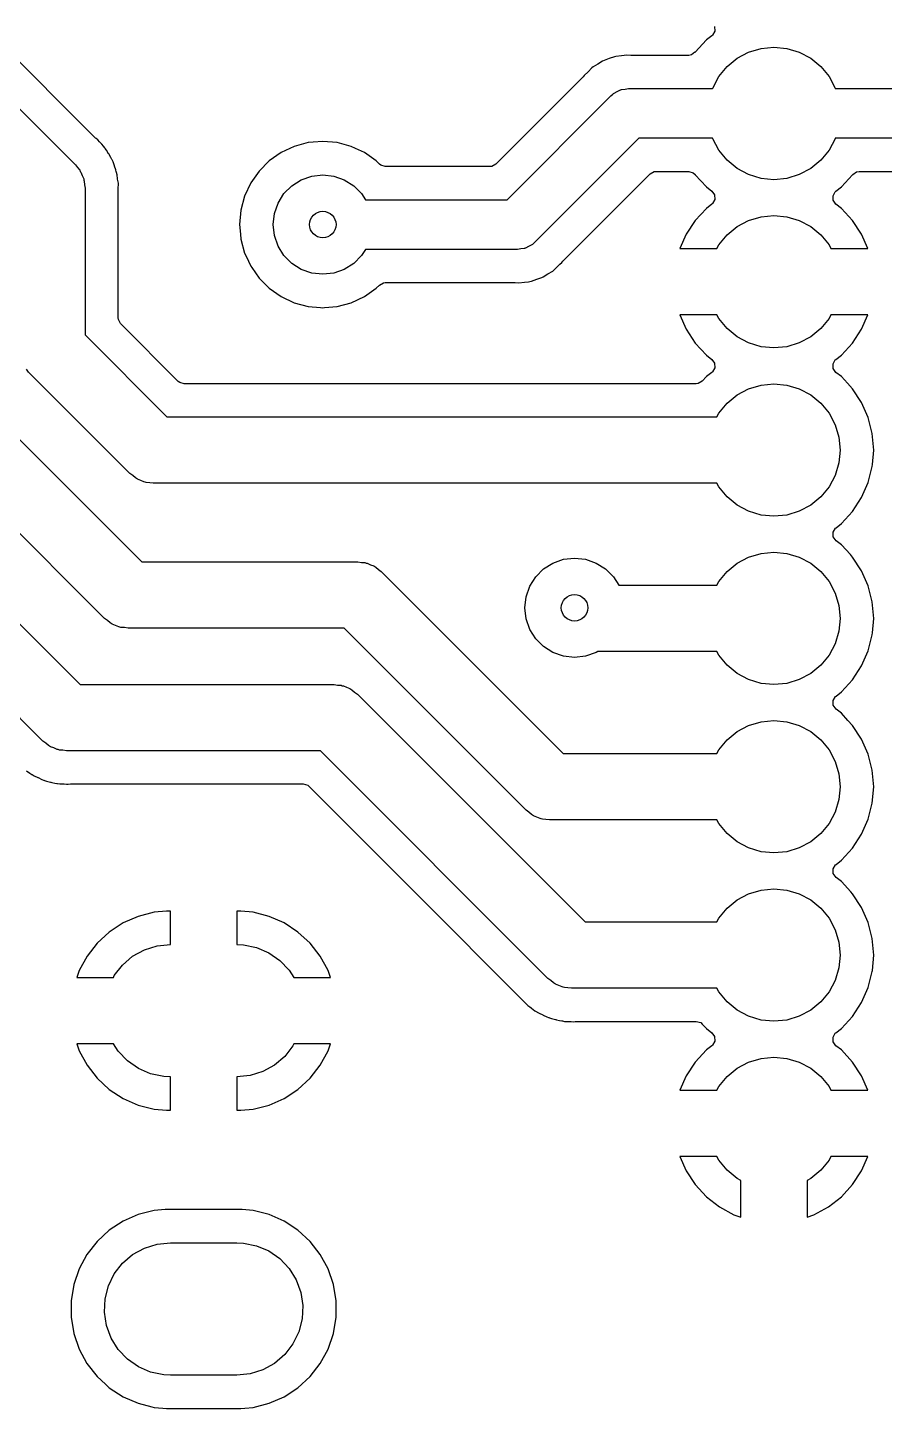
# Model space of a CAD drawing. Extents: x 4.71 to 7.86, y -5.32 to -1.9.
# Drawn here: x 5.545 to 6.054, y -4.087 to -3.266 of the extents above; entities that cross this region are included whole.
import ezdxf

# ---------------------------------------------------------------- set-up
doc = ezdxf.new("R2010")
doc.units = 0
doc.header["$MEASUREMENT"] = 0
doc.layers.add('BLACK', color=7, linetype='CONTINUOUS')

msp = doc.modelspace()

# ---------------------------------------------------------------- linework, layer by layer
at = {"layer": 'BLACK', "linetype": 'CONTINUOUS'}
for p, q in [((5.58496, -3.33191), (5.51165, -3.2586)), ((5.49736, -3.27218), (5.5729, -3.34772)), ((5.95123, -3.27105), (5.94797, -3.27359)), ((5.95162, -3.27072), (5.95123, -3.27105)), ((5.95298, -3.26833), (5.95162, -3.27072)), ((5.95284, -3.26558), (5.95298, -3.26833)), ((5.94119, -3.28092), (5.93906, -3.28245)), ((5.9412, -3.28094), (5.94119, -3.28092)), ((5.94127, -3.28087), (5.9412, -3.28094)), ((5.9413, -3.28085), (5.94127, -3.28087)), ((5.94134, -3.28079), (5.9413, -3.28085)), ((5.94797, -3.27359), (5.94134, -3.28079)), ((5.94134, -3.28079), (5.94134, -3.28079)), ((5.94134, -3.28079), (5.94134, -3.28079)), ((5.96625, -3.28446), (5.97305, -3.28083)), ((5.97305, -3.28083), (5.98044, -3.27859)), ((5.98044, -3.27859), (5.98812, -3.27783)), ((5.98812, -3.27783), (5.9958, -3.27859)), ((5.9958, -3.27859), (6.00319, -3.28083)), ((6.00319, -3.28083), (6.00999, -3.28446)), ((5.88353, -3.28791), (5.88072, -3.2896)), ((5.88629, -3.28614), (5.88353, -3.28791)), ((5.8863, -3.28614), (5.88629, -3.28614)), ((5.88713, -3.28574), (5.8863, -3.28614)), ((5.88714, -3.28573), (5.88713, -3.28574)), ((5.89025, -3.28468), (5.88714, -3.28573)), ((5.89333, -3.28355), (5.89025, -3.28468)), ((5.89334, -3.28355), (5.89333, -3.28355)), ((5.89333, -3.28355), (5.89333, -3.28355)), ((5.89424, -3.28334), (5.89334, -3.28355)), ((5.89751, -3.28298), (5.89424, -3.28334)), ((5.89424, -3.28334), (5.89424, -3.28334)), ((5.89424, -3.28334), (5.89424, -3.28334)), ((5.90076, -3.28254), (5.89751, -3.28298)), ((5.903, -3.28272), (5.90076, -3.28254)), ((5.90076, -3.28254), (5.90076, -3.28254)), ((5.9032, -3.28273), (5.903, -3.28272)), ((5.93744, -3.28273), (5.9032, -3.28273)), ((5.93906, -3.28245), (5.93744, -3.28273)), ((5.96028, -3.28936), (5.96625, -3.28446)), ((6.00999, -3.28446), (6.01596, -3.28936)), ((5.87468, -3.29547), (5.8228, -3.34735)), ((5.87527, -3.29476), (5.87468, -3.29547)), ((5.87766, -3.2925), (5.87527, -3.29475)), ((5.87527, -3.29475), (5.87527, -3.29475)), ((5.87527, -3.29475), (5.87527, -3.29476)), ((5.87998, -3.29018), (5.87766, -3.2925)), ((5.88071, -3.2896), (5.87998, -3.29017)), ((5.87998, -3.29017), (5.87998, -3.29018)), ((5.87998, -3.29018), (5.87998, -3.29018)), ((5.88072, -3.2896), (5.88071, -3.2896)), ((5.88072, -3.2896), (5.88072, -3.2896)), ((5.95175, -3.30213), (5.95538, -3.29533)), ((5.95538, -3.29533), (5.96028, -3.28936)), ((6.01596, -3.28936), (6.02085, -3.29533)), ((6.02085, -3.29533), (6.02449, -3.30213)), ((5.89242, -3.30577), (5.89263, -3.30555)), ((5.89263, -3.30555), (5.89279, -3.30546)), ((5.89279, -3.30546), (5.89312, -3.30518)), ((5.89312, -3.30518), (5.89503, -3.30425)), ((5.89503, -3.30425), (5.8969, -3.30324)), ((5.8969, -3.30324), (5.89721, -3.30318)), ((5.89721, -3.30318), (5.89749, -3.30305)), ((5.89749, -3.30305), (5.8996, -3.30279)), ((5.8996, -3.30279), (5.9017, -3.30244)), ((5.9017, -3.30244), (5.91056, -3.30244)), ((5.91056, -3.30244), (5.95165, -3.30244)), ((5.95165, -3.30244), (5.95175, -3.30213)), ((6.02449, -3.30213), (6.02458, -3.30244)), ((6.02458, -3.30244), (6.10249, -3.30244)), ((5.82953, -3.36849), (5.89126, -3.30676)), ((5.89126, -3.30676), (5.89242, -3.30577)), ((5.58519, -3.33212), (5.58496, -3.33191)), ((5.58626, -3.33294), (5.58519, -3.33212)), ((5.58719, -3.33402), (5.58626, -3.33294)), ((5.58784, -3.33478), (5.58719, -3.33402)), ((5.58796, -3.33491), (5.58784, -3.33478)), ((5.58859, -3.33554), (5.58796, -3.33491)), ((5.58967, -3.33662), (5.58859, -3.33554)), ((5.59041, -3.33775), (5.58967, -3.33662)), ((5.58967, -3.33662), (5.58967, -3.33662)), ((5.5906, -3.338), (5.59041, -3.33775)), ((5.59148, -3.33902), (5.5906, -3.338)), ((5.70306, -3.33681), (5.69525, -3.34045)), ((5.71138, -3.33458), (5.70306, -3.33681)), ((5.70306, -3.33681), (5.70306, -3.33681)), ((5.71424, -3.33433), (5.71138, -3.33458)), ((5.71138, -3.33458), (5.71138, -3.33458)), ((5.71996, -3.33383), (5.71424, -3.33433)), ((5.72855, -3.33458), (5.71996, -3.33383)), ((5.71996, -3.33383), (5.71996, -3.33383)), ((5.73687, -3.33681), (5.72855, -3.33458)), ((5.73941, -3.338), (5.73687, -3.33681)), ((5.73687, -3.33681), (5.73687, -3.33681)), ((5.73687, -3.33681), (5.73687, -3.33681)), ((5.74467, -3.34045), (5.73941, -3.338)), ((5.90781, -3.33196), (5.84609, -3.39369)), ((5.91056, -3.33196), (5.90781, -3.33196)), ((5.95165, -3.33196), (5.91056, -3.33196)), ((5.95175, -3.33227), (5.95165, -3.33196)), ((5.95538, -3.33907), (5.95175, -3.33227)), ((6.02449, -3.33227), (6.02085, -3.33907)), ((6.02458, -3.33196), (6.02449, -3.33227)), ((6.11725, -3.33196), (6.02458, -3.33196)), ((5.59265, -3.34114), (5.59148, -3.33902)), ((5.59275, -3.34129), (5.59265, -3.34114)), ((5.59408, -3.34331), (5.59275, -3.34129)), ((5.59458, -3.34457), (5.59408, -3.34331)), ((5.59471, -3.34485), (5.59458, -3.34457)), ((5.59537, -3.34603), (5.59471, -3.34485)), ((5.59573, -3.34718), (5.59537, -3.34603)), ((5.59537, -3.34603), (5.59537, -3.34603)), ((5.6882, -3.34539), (5.68211, -3.35148)), ((5.69525, -3.34045), (5.6882, -3.34539)), ((5.69525, -3.34045), (5.69525, -3.34045)), ((5.74608, -3.34144), (5.74467, -3.34045)), ((5.75173, -3.34539), (5.74608, -3.34144)), ((5.75369, -3.34735), (5.75173, -3.34539)), ((5.75173, -3.34539), (5.75173, -3.34539)), ((5.96028, -3.34504), (5.95538, -3.33907)), ((5.96625, -3.34993), (5.96028, -3.34504)), ((6.01596, -3.34504), (6.00999, -3.34993)), ((6.02085, -3.33907), (6.01596, -3.34504)), ((5.5729, -3.34772), (5.57417, -3.34941)), ((5.57417, -3.34941), (5.57555, -3.351)), ((5.57555, -3.351), (5.57584, -3.35164)), ((5.57584, -3.35164), (5.57626, -3.35221)), ((5.57626, -3.35221), (5.577, -3.35418)), ((5.577, -3.35418), (5.57787, -3.3561)), ((5.59609, -3.34833), (5.59573, -3.34718)), ((5.59615, -3.34851), (5.59609, -3.34833)), ((5.59705, -3.35075), (5.59615, -3.34851)), ((5.59725, -3.35187), (5.59705, -3.35075)), ((5.59729, -3.35208), (5.59725, -3.35187)), ((5.59736, -3.35238), (5.59729, -3.35208)), ((5.59775, -3.35361), (5.59736, -3.35238)), ((5.59777, -3.35367), (5.59775, -3.35361)), ((5.59801, -3.35607), (5.59777, -3.35367)), ((5.68211, -3.35148), (5.67716, -3.35854)), ((5.70715, -3.35665), (5.71339, -3.35446)), ((5.71339, -3.35446), (5.71996, -3.35372)), ((5.71996, -3.35372), (5.72653, -3.35446)), ((5.72653, -3.35446), (5.73277, -3.35665)), ((5.7545, -3.34801), (5.75369, -3.34735)), ((5.75714, -3.34878), (5.7545, -3.34801)), ((5.81935, -3.34878), (5.75714, -3.34878)), ((5.82039, -3.34867), (5.81935, -3.34878)), ((5.8228, -3.34735), (5.82039, -3.34867)), ((5.86267, -3.40498), (5.91455, -3.3531)), ((5.91455, -3.3531), (5.91696, -3.35178)), ((5.91696, -3.35178), (5.918, -3.35167)), ((5.918, -3.35167), (5.93744, -3.35167)), ((5.93744, -3.35167), (5.94008, -3.35244)), ((5.94008, -3.35244), (5.9412, -3.35346)), ((5.9412, -3.35346), (5.9412, -3.35346)), ((5.9412, -3.35346), (5.94125, -3.3535)), ((5.94125, -3.3535), (5.9413, -3.35355)), ((5.9413, -3.35355), (5.94134, -3.35361)), ((5.94134, -3.35361), (5.94134, -3.35361)), ((5.94134, -3.35361), (5.94797, -3.36081)), ((5.97305, -3.35357), (5.96625, -3.34993)), ((5.98044, -3.35581), (5.97305, -3.35357)), ((6.00319, -3.35357), (5.9958, -3.35581)), ((6.00999, -3.34993), (6.00319, -3.35357)), ((6.02827, -3.36081), (6.0349, -3.35361)), ((6.0349, -3.35361), (6.03494, -3.35355)), ((6.0349, -3.35361), (6.0349, -3.35361)), ((6.03494, -3.35355), (6.03497, -3.35353)), ((6.03497, -3.35353), (6.03503, -3.35346)), ((6.03503, -3.35346), (6.03505, -3.35347)), ((6.03505, -3.35347), (6.03717, -3.35194)), ((6.03717, -3.35194), (6.03879, -3.35167)), ((6.03879, -3.35167), (6.1135, -3.35167)), ((5.57787, -3.3561), (5.57797, -3.35679)), ((5.57797, -3.35679), (5.57822, -3.35746)), ((5.57822, -3.35746), (5.57837, -3.35956)), ((5.57837, -3.35956), (5.57867, -3.36164)), ((5.57867, -3.36164), (5.57867, -3.44881)), ((5.59804, -3.35626), (5.59801, -3.35607)), ((5.59846, -3.35864), (5.59804, -3.35626)), ((5.59838, -3.36214), (5.59846, -3.35864)), ((5.59838, -3.43863), (5.59838, -3.36214)), ((5.59846, -3.35864), (5.59846, -3.35864)), ((5.59846, -3.35864), (5.59846, -3.35864)), ((5.67716, -3.35854), (5.67352, -3.36635)), ((5.67716, -3.35854), (5.67716, -3.35854)), ((5.69688, -3.36484), (5.70155, -3.36016)), ((5.70155, -3.36016), (5.70715, -3.35665)), ((5.73277, -3.35665), (5.73837, -3.36016)), ((5.73837, -3.36016), (5.74305, -3.36484)), ((5.94797, -3.36081), (5.94797, -3.36081)), ((5.94797, -3.36081), (5.94797, -3.36081)), ((5.94797, -3.36081), (5.95125, -3.36336)), ((5.98812, -3.35657), (5.98044, -3.35581)), ((5.9958, -3.35581), (5.98812, -3.35657)), ((6.02499, -3.36336), (6.02827, -3.36081)), ((5.67352, -3.36635), (5.67129, -3.37467)), ((5.67352, -3.36635), (5.67352, -3.36635)), ((5.69118, -3.37668), (5.69336, -3.37044)), ((5.69336, -3.37044), (5.69688, -3.36484)), ((5.74305, -3.36484), (5.74534, -3.36849)), ((5.74534, -3.36849), (5.82953, -3.36849)), ((5.95125, -3.37106), (5.94799, -3.3736)), ((5.95125, -3.36336), (5.95285, -3.36559)), ((5.95163, -3.37073), (5.95125, -3.37106)), ((5.953, -3.36834), (5.95163, -3.37073)), ((5.95285, -3.36559), (5.953, -3.36834)), ((6.02324, -3.36608), (6.0246, -3.3637)), ((6.02339, -3.36883), (6.02324, -3.36608)), ((6.02499, -3.37106), (6.02339, -3.36883)), ((6.0246, -3.3637), (6.02499, -3.36336)), ((6.02825, -3.3736), (6.02499, -3.37106)), ((5.67129, -3.37467), (5.67054, -3.38325)), ((5.67129, -3.37467), (5.67129, -3.37467)), ((5.69044, -3.38325), (5.69118, -3.37668)), ((5.94799, -3.3736), (5.94136, -3.3808)), ((5.94799, -3.3736), (5.94799, -3.3736)), ((5.97305, -3.38083), (5.98044, -3.37859)), ((5.98044, -3.37859), (5.98812, -3.37783)), ((5.98812, -3.37783), (5.9958, -3.37859)), ((5.9958, -3.37859), (6.00319, -3.38083)), ((6.03488, -3.3808), (6.02825, -3.3736)), ((6.02825, -3.3736), (6.02825, -3.3736)), ((5.67054, -3.38325), (5.67105, -3.389)), ((5.69118, -3.38982), (5.69044, -3.38325)), ((5.94136, -3.3808), (5.936, -3.389)), ((5.96028, -3.38936), (5.96625, -3.38446)), ((5.96625, -3.38446), (5.97305, -3.38083)), ((6.00319, -3.38083), (6.00999, -3.38446)), ((6.00999, -3.38446), (6.01596, -3.38936)), ((6.04023, -3.389), (6.03488, -3.3808)), ((5.67105, -3.389), (5.67129, -3.39183)), ((5.67129, -3.39183), (5.67129, -3.39183)), ((5.67129, -3.39183), (5.67352, -3.40015)), ((5.69336, -3.39606), (5.69118, -3.38982)), ((5.84423, -3.39526), (5.84231, -3.3962)), ((5.84455, -3.39499), (5.84423, -3.39526)), ((5.84472, -3.3949), (5.84455, -3.39499)), ((5.84492, -3.39467), (5.84472, -3.3949)), ((5.84609, -3.39369), (5.84492, -3.39467)), ((5.936, -3.389), (5.93227, -3.39751)), ((5.95421, -3.39751), (5.95538, -3.39533)), ((5.95538, -3.39533), (5.96028, -3.38936)), ((6.01596, -3.38936), (6.02085, -3.39533)), ((6.02085, -3.39533), (6.02202, -3.39751)), ((6.04397, -3.39751), (6.04023, -3.389)), ((5.67352, -3.40015), (5.67352, -3.40015)), ((5.67352, -3.40015), (5.67352, -3.40015)), ((5.67352, -3.40015), (5.6744, -3.40204)), ((5.6744, -3.40204), (5.67716, -3.40796)), ((5.69688, -3.40166), (5.69336, -3.39606)), ((5.70155, -3.40633), (5.69688, -3.40166)), ((5.74305, -3.40166), (5.73837, -3.40633)), ((5.74534, -3.39801), (5.74305, -3.40166)), ((5.83565, -3.39801), (5.74534, -3.39801)), ((5.83775, -3.39766), (5.83565, -3.39801)), ((5.83986, -3.3974), (5.83775, -3.39766)), ((5.84014, -3.39726), (5.83986, -3.3974)), ((5.84044, -3.39721), (5.84014, -3.39726)), ((5.84231, -3.3962), (5.84044, -3.39721)), ((5.93227, -3.39751), (5.93227, -3.39751)), ((5.93227, -3.39751), (5.95421, -3.39751)), ((6.02202, -3.39751), (6.04397, -3.39751)), ((6.04397, -3.39751), (6.04397, -3.39751)), ((5.67716, -3.40796), (5.67776, -3.40881)), ((5.67776, -3.40881), (5.68211, -3.41502)), ((5.70715, -3.40985), (5.70155, -3.40633)), ((5.71339, -3.41204), (5.70715, -3.40985)), ((5.71996, -3.41278), (5.71339, -3.41204)), ((5.72653, -3.41204), (5.71996, -3.41278)), ((5.73277, -3.40985), (5.72653, -3.41204)), ((5.73837, -3.40633), (5.73277, -3.40985)), ((5.85382, -3.41254), (5.85663, -3.41085)), ((5.85663, -3.41085), (5.85664, -3.41085)), ((5.85664, -3.41085), (5.85736, -3.41028)), ((5.85736, -3.41028), (5.85737, -3.41028)), ((5.85737, -3.41027), (5.85853, -3.40911)), ((5.85737, -3.41028), (5.85737, -3.41027)), ((5.85853, -3.40911), (5.85969, -3.40795)), ((5.85969, -3.40795), (5.86091, -3.40679)), ((5.86091, -3.40679), (5.86207, -3.4057)), ((5.86207, -3.4057), (5.86208, -3.40569)), ((5.86208, -3.40569), (5.86267, -3.40498)), ((5.68211, -3.41502), (5.6882, -3.42111)), ((5.75173, -3.42111), (5.75369, -3.41915)), ((5.75369, -3.41915), (5.7561, -3.41783)), ((5.7561, -3.41783), (5.75714, -3.41772)), ((5.75714, -3.41772), (5.83415, -3.41772)), ((5.83415, -3.41772), (5.83435, -3.41773)), ((5.83435, -3.41773), (5.83659, -3.41791)), ((5.83659, -3.41791), (5.83984, -3.41747)), ((5.83659, -3.41791), (5.83659, -3.41791)), ((5.83659, -3.41791), (5.83659, -3.41791)), ((5.83984, -3.41747), (5.84229, -3.4172)), ((5.84229, -3.4172), (5.8431, -3.41711)), ((5.8431, -3.41711), (5.84311, -3.41711)), ((5.84311, -3.41711), (5.84401, -3.4169)), ((5.84401, -3.4169), (5.84402, -3.4169)), ((5.84402, -3.4169), (5.8471, -3.41576)), ((5.8471, -3.41576), (5.85021, -3.41472)), ((5.85021, -3.41471), (5.85105, -3.41431)), ((5.85021, -3.41472), (5.85021, -3.41471)), ((5.85105, -3.41431), (5.85382, -3.41254)), ((5.85105, -3.41431), (5.85105, -3.41431)), ((5.6882, -3.42111), (5.69525, -3.42605)), ((5.69525, -3.42605), (5.70306, -3.42969)), ((5.73687, -3.42969), (5.74467, -3.42605)), ((5.74467, -3.42605), (5.75173, -3.42111)), ((5.70306, -3.42969), (5.71138, -3.43192)), ((5.71138, -3.43192), (5.71858, -3.43255)), ((5.71858, -3.43255), (5.71996, -3.43267)), ((5.71996, -3.43267), (5.72108, -3.43257)), ((5.71996, -3.43267), (5.71996, -3.43267)), ((5.71996, -3.43267), (5.71996, -3.43267)), ((5.72108, -3.43257), (5.72855, -3.43192)), ((5.72855, -3.43192), (5.73687, -3.42969)), ((5.95421, -3.43688), (5.93227, -3.43688)), ((5.93227, -3.43688), (5.936, -3.4454)), ((5.95538, -3.43907), (5.95421, -3.43688)), ((6.02202, -3.43688), (6.02085, -3.43907)), ((6.04397, -3.43688), (6.02202, -3.43688)), ((6.04023, -3.4454), (6.04397, -3.43688)), ((5.59849, -3.43966), (5.59838, -3.43863)), ((5.5998, -3.44208), (5.59849, -3.43966)), ((5.63411, -3.47638), (5.5998, -3.44208)), ((5.96028, -3.44504), (5.95538, -3.43907)), ((5.96625, -3.44993), (5.96028, -3.44504)), ((6.01596, -3.44504), (6.00999, -3.44993)), ((6.02085, -3.43907), (6.01596, -3.44504)), ((5.57867, -3.44881), (5.62738, -3.49751)), ((5.936, -3.4454), (5.94136, -3.4536)), ((5.97305, -3.45357), (5.96625, -3.44993)), ((6.00999, -3.44993), (6.00319, -3.45357)), ((6.03488, -3.4536), (6.04023, -3.4454)), ((5.94136, -3.4536), (5.94799, -3.4608)), ((5.94799, -3.4608), (5.94799, -3.4608)), ((5.94799, -3.4608), (5.95125, -3.46333)), ((5.98044, -3.45581), (5.97305, -3.45357)), ((5.98812, -3.45657), (5.98044, -3.45581)), ((5.9958, -3.45581), (5.98812, -3.45657)), ((6.00319, -3.45357), (5.9958, -3.45581)), ((6.02499, -3.46333), (6.02825, -3.4608)), ((6.02825, -3.4608), (6.03488, -3.4536)), ((6.02825, -3.4608), (6.02825, -3.4608)), ((5.54507, -3.47088), (5.5438, -3.4692)), ((5.95125, -3.46333), (5.95285, -3.46557)), ((5.953, -3.46831), (5.95163, -3.4707)), ((5.95285, -3.46557), (5.953, -3.46831)), ((6.02324, -3.46606), (6.0246, -3.46367)), ((6.02339, -3.46881), (6.02324, -3.46606)), ((6.02499, -3.47104), (6.02339, -3.46881)), ((6.0246, -3.46367), (6.02499, -3.46333)), ((5.6053, -3.53112), (5.54507, -3.47088)), ((5.63492, -3.47703), (5.63411, -3.47638)), ((5.63756, -3.47781), (5.63492, -3.47703)), ((5.94194, -3.47781), (5.63756, -3.47781)), ((5.94318, -3.47765), (5.94194, -3.47781)), ((5.94554, -3.47623), (5.94318, -3.47765)), ((5.94797, -3.47359), (5.94554, -3.47623)), ((5.95125, -3.47104), (5.94797, -3.47359)), ((5.94797, -3.47359), (5.94797, -3.47359)), ((5.95163, -3.4707), (5.95125, -3.47104)), ((5.98044, -3.47859), (5.98812, -3.47783)), ((5.98812, -3.47783), (5.9958, -3.47859)), ((6.02827, -3.47359), (6.02499, -3.47104)), ((6.03181, -3.47744), (6.02827, -3.47359)), ((6.0349, -3.48079), (6.03181, -3.47744)), ((5.51213, -3.48341), (5.61237, -3.58364)), ((5.96028, -3.48936), (5.96625, -3.48446)), ((5.96625, -3.48446), (5.97305, -3.48083)), ((5.97305, -3.48083), (5.98044, -3.47859)), ((5.9958, -3.47859), (6.00319, -3.48083)), ((6.00319, -3.48083), (6.00999, -3.48446)), ((6.00999, -3.48446), (6.01596, -3.48936)), ((6.04025, -3.48899), (6.0349, -3.48079)), ((5.95538, -3.49533), (5.96028, -3.48936)), ((6.01596, -3.48936), (6.02085, -3.49533)), ((6.04418, -3.49795), (6.04025, -3.48899)), ((5.62738, -3.49751), (5.95421, -3.49751)), ((5.95421, -3.49751), (5.95538, -3.49533)), ((6.02085, -3.49533), (6.02449, -3.50213)), ((6.02449, -3.50213), (6.02673, -3.50952)), ((6.04659, -3.50744), (6.04418, -3.49795)), ((5.5903, -3.61725), (5.47853, -3.50548)), ((6.02673, -3.50952), (6.02749, -3.5172)), ((6.0474, -3.5172), (6.04659, -3.50744)), ((6.04659, -3.50744), (6.04659, -3.50744)), ((6.02749, -3.5172), (6.02673, -3.52488)), ((6.04668, -3.52581), (6.0474, -3.5172)), ((6.0474, -3.5172), (6.0474, -3.5172)), ((6.02673, -3.52488), (6.02449, -3.53227)), ((6.04418, -3.53645), (6.04659, -3.52696)), ((6.04659, -3.52696), (6.04668, -3.52581)), ((5.60699, -3.53238), (5.6053, -3.53112)), ((5.60858, -3.53376), (5.60699, -3.53238)), ((5.60922, -3.53405), (5.60858, -3.53376)), ((5.60979, -3.53448), (5.60922, -3.53405)), ((5.61176, -3.53521), (5.60979, -3.53448)), ((5.61368, -3.53609), (5.61176, -3.53521)), ((6.02449, -3.53227), (6.02085, -3.53907)), ((5.61438, -3.53619), (5.61368, -3.53609)), ((5.61504, -3.53643), (5.61438, -3.53619)), ((5.61714, -3.53658), (5.61504, -3.53643)), ((5.61922, -3.53688), (5.61714, -3.53658)), ((5.95421, -3.53688), (5.61922, -3.53688)), ((5.95538, -3.53907), (5.95421, -3.53688)), ((5.96028, -3.54504), (5.95538, -3.53907)), ((6.02085, -3.53907), (6.01596, -3.54504)), ((6.04025, -3.54541), (6.04418, -3.53645)), ((5.96625, -3.54993), (5.96028, -3.54504)), ((5.97305, -3.55357), (5.96625, -3.54993)), ((6.00999, -3.54993), (6.00319, -3.55357)), ((6.01596, -3.54504), (6.00999, -3.54993)), ((6.0349, -3.55361), (6.04025, -3.54541)), ((5.98044, -3.55581), (5.97305, -3.55357)), ((5.98812, -3.55657), (5.98044, -3.55581)), ((5.9958, -3.55581), (5.98812, -3.55657)), ((6.00319, -3.55357), (5.9958, -3.55581)), ((6.02827, -3.56081), (6.0349, -3.55361)), ((5.48388, -3.56461), (5.57575, -3.65648)), ((6.02326, -3.56607), (6.02462, -3.56368)), ((6.0234, -3.56882), (6.02326, -3.56607)), ((6.02462, -3.56368), (6.02501, -3.56335)), ((6.02501, -3.56335), (6.02827, -3.56081)), ((6.02501, -3.57105), (6.0234, -3.56882)), ((6.02827, -3.57359), (6.02501, -3.57105)), ((6.03356, -3.57934), (6.02827, -3.57359)), ((5.61237, -3.58364), (5.74083, -3.58364)), ((5.74083, -3.58364), (5.74291, -3.58394)), ((5.74291, -3.58394), (5.74501, -3.58409)), ((5.74501, -3.58409), (5.74568, -3.58434)), ((5.74568, -3.58434), (5.74638, -3.58444)), ((5.74638, -3.58444), (5.74829, -3.58532)), ((5.85121, -3.58781), (5.8568, -3.5843)), ((5.8568, -3.5843), (5.86304, -3.58211)), ((5.86304, -3.58211), (5.86962, -3.58137)), ((5.86962, -3.58137), (5.87619, -3.58211)), ((5.87619, -3.58211), (5.88243, -3.5843)), ((5.88243, -3.5843), (5.88803, -3.58781)), ((5.96028, -3.58936), (5.96625, -3.58446)), ((5.96625, -3.58446), (5.97305, -3.58083)), ((5.97305, -3.58083), (5.98044, -3.57859)), ((5.98044, -3.57859), (5.98812, -3.57783)), ((5.98812, -3.57783), (5.9958, -3.57859)), ((5.9958, -3.57859), (6.00319, -3.58083)), ((6.00319, -3.58083), (6.00999, -3.58446)), ((6.00999, -3.58446), (6.01596, -3.58936)), ((6.0349, -3.58079), (6.03356, -3.57934)), ((6.04025, -3.58899), (6.0349, -3.58079)), ((5.74829, -3.58532), (5.75026, -3.58605)), ((5.75026, -3.58605), (5.75083, -3.58647)), ((5.75083, -3.58647), (5.75147, -3.58677)), ((5.75147, -3.58677), (5.75306, -3.58815)), ((5.75306, -3.58815), (5.75475, -3.58941)), ((5.75475, -3.58941), (5.86285, -3.69751)), ((5.84301, -3.59809), (5.84653, -3.59249)), ((5.84653, -3.59249), (5.85121, -3.58781)), ((5.88803, -3.58781), (5.8927, -3.59249)), ((5.8927, -3.59249), (5.89586, -3.59751)), ((5.95538, -3.59533), (5.96028, -3.58936)), ((6.01596, -3.58936), (6.02085, -3.59533)), ((6.04418, -3.59795), (6.04025, -3.58899)), ((5.55368, -3.69008), (5.46181, -3.59821)), ((5.84083, -3.60433), (5.84301, -3.59809)), ((5.89586, -3.59751), (5.95421, -3.59751)), ((5.95421, -3.59751), (5.95538, -3.59533)), ((6.02085, -3.59533), (6.02449, -3.60213)), ((6.04659, -3.60744), (6.04418, -3.59795)), ((5.84009, -3.6109), (5.84083, -3.60433)), ((6.02449, -3.60213), (6.02673, -3.60952)), ((6.0474, -3.6172), (6.04659, -3.60744)), ((6.04659, -3.60744), (6.04659, -3.60744)), ((5.59198, -3.61851), (5.5903, -3.61725)), ((5.84083, -3.61747), (5.84009, -3.6109)), ((6.02673, -3.60952), (6.02749, -3.6172)), ((6.02749, -3.6172), (6.02673, -3.62488)), ((6.04669, -3.62578), (6.0474, -3.6172)), ((6.0474, -3.6172), (6.0474, -3.6172)), ((5.59357, -3.61989), (5.59198, -3.61851)), ((5.59422, -3.62018), (5.59357, -3.61989)), ((5.59478, -3.62061), (5.59422, -3.62018)), ((5.59675, -3.62134), (5.59478, -3.62061)), ((5.59867, -3.62222), (5.59675, -3.62134)), ((5.59937, -3.62232), (5.59867, -3.62222)), ((5.60003, -3.62256), (5.59937, -3.62232)), ((5.60213, -3.62271), (5.60003, -3.62256)), ((5.60422, -3.62301), (5.60213, -3.62271)), ((5.73268, -3.62301), (5.60422, -3.62301)), ((5.84078, -3.73112), (5.73268, -3.62301)), ((5.84301, -3.62371), (5.84083, -3.61747)), ((5.84653, -3.62931), (5.84301, -3.62371)), ((6.02673, -3.62488), (6.02449, -3.63227)), ((5.85121, -3.63399), (5.84653, -3.62931)), ((6.02449, -3.63227), (6.02085, -3.63907)), ((6.04418, -3.63645), (6.04659, -3.62696)), ((6.04659, -3.62696), (6.04669, -3.62578)), ((5.8568, -3.6375), (5.85121, -3.63399)), ((5.86304, -3.63969), (5.8568, -3.6375)), ((5.86962, -3.64043), (5.86304, -3.63969)), ((5.87619, -3.63969), (5.86962, -3.64043)), ((5.88243, -3.6375), (5.87619, -3.63969)), ((5.88341, -3.63688), (5.88243, -3.6375)), ((5.95421, -3.63688), (5.88341, -3.63688)), ((5.95538, -3.63907), (5.95421, -3.63688)), ((5.96028, -3.64504), (5.95538, -3.63907)), ((6.02085, -3.63907), (6.01596, -3.64504)), ((6.04025, -3.64541), (6.04418, -3.63645)), ((5.96625, -3.64993), (5.96028, -3.64504)), ((5.97305, -3.65357), (5.96625, -3.64993)), ((6.00999, -3.64993), (6.00319, -3.65357)), ((6.01596, -3.64504), (6.00999, -3.64993)), ((6.0349, -3.65361), (6.04025, -3.64541)), ((5.57575, -3.65648), (5.72669, -3.65648)), ((5.72669, -3.65648), (5.72877, -3.65678)), ((5.72877, -3.65678), (5.73087, -3.65693)), ((5.73087, -3.65693), (5.73153, -3.65717)), ((5.73153, -3.65717), (5.73223, -3.65728)), ((5.73223, -3.65728), (5.73415, -3.65815)), ((5.73415, -3.65815), (5.73612, -3.65889)), ((5.98044, -3.65581), (5.97305, -3.65357)), ((5.98812, -3.65657), (5.98044, -3.65581)), ((5.9958, -3.65581), (5.98812, -3.65657)), ((6.00319, -3.65357), (5.9958, -3.65581)), ((6.02827, -3.66081), (6.0349, -3.65361)), ((5.73612, -3.65889), (5.73669, -3.65931)), ((5.73669, -3.65931), (5.73733, -3.6596)), ((5.73733, -3.6596), (5.73892, -3.66098)), ((5.73892, -3.66098), (5.74061, -3.66224)), ((5.74061, -3.66224), (5.87588, -3.79751)), ((6.02326, -3.66607), (6.02462, -3.66368)), ((6.0234, -3.66882), (6.02326, -3.66607)), ((6.02462, -3.66368), (6.02501, -3.66335)), ((6.02501, -3.66335), (6.02827, -3.66081)), ((6.02501, -3.67105), (6.0234, -3.66882)), ((6.02827, -3.67359), (6.02501, -3.67105)), ((6.03211, -3.67777), (6.02827, -3.67359)), ((5.96625, -3.68446), (5.97305, -3.68083)), ((5.97305, -3.68083), (5.98044, -3.67859)), ((5.98044, -3.67859), (5.98812, -3.67783)), ((5.98812, -3.67783), (5.9958, -3.67859)), ((5.9958, -3.67859), (6.00319, -3.68083)), ((6.00319, -3.68083), (6.00999, -3.68446)), ((6.0349, -3.68079), (6.03211, -3.67777)), ((6.04025, -3.68899), (6.0349, -3.68079)), ((5.55537, -3.69134), (5.55368, -3.69008)), ((5.95538, -3.69533), (5.96028, -3.68936)), ((5.96028, -3.68936), (5.96625, -3.68446)), ((6.00999, -3.68446), (6.01596, -3.68936)), ((6.01596, -3.68936), (6.02085, -3.69533)), ((6.04418, -3.69795), (6.04025, -3.68899)), ((5.55696, -3.69272), (5.55537, -3.69134)), ((5.5576, -3.69302), (5.55696, -3.69272)), ((5.55817, -3.69344), (5.5576, -3.69302)), ((5.56014, -3.69418), (5.55817, -3.69344)), ((5.56206, -3.69505), (5.56014, -3.69418)), ((5.56275, -3.69515), (5.56206, -3.69505)), ((5.56342, -3.6954), (5.56275, -3.69515)), ((5.56552, -3.69555), (5.56342, -3.6954)), ((5.5676, -3.69585), (5.56552, -3.69555)), ((5.71853, -3.69585), (5.5676, -3.69585)), ((5.8538, -3.83112), (5.71853, -3.69585)), ((5.86285, -3.69751), (5.95421, -3.69751)), ((5.95421, -3.69751), (5.95538, -3.69533)), ((6.02085, -3.69533), (6.02449, -3.70213)), ((6.04659, -3.70744), (6.04418, -3.69795)), ((6.02449, -3.70213), (6.02673, -3.70952)), ((6.0474, -3.7172), (6.04659, -3.70744)), ((6.04659, -3.70744), (6.04659, -3.70744)), ((5.54394, -3.7077), (5.54581, -3.70922)), ((5.54581, -3.70922), (5.54581, -3.70922)), ((5.54581, -3.70922), (5.54581, -3.70922)), ((5.54581, -3.70922), (5.54701, -3.70985)), ((5.54701, -3.70985), (5.54728, -3.71001)), ((5.54728, -3.71001), (5.54839, -3.71078)), ((5.54839, -3.71078), (5.55061, -3.71173)), ((5.55061, -3.71173), (5.55077, -3.71181)), ((5.55077, -3.71181), (5.55291, -3.71293)), ((5.55291, -3.71293), (5.554, -3.71324)), ((5.554, -3.71324), (5.55421, -3.7133)), ((5.55421, -3.7133), (5.55451, -3.71341)), ((5.55451, -3.71341), (5.55575, -3.71394)), ((5.55575, -3.71394), (5.55575, -3.71394)), ((5.55575, -3.71394), (5.55575, -3.71394)), ((5.55575, -3.71394), (5.55811, -3.71443)), ((5.55811, -3.71443), (5.55829, -3.71447)), ((5.55829, -3.71447), (5.55884, -3.71463)), ((5.55884, -3.71463), (5.56062, -3.71513)), ((5.56062, -3.71513), (5.56196, -3.71524)), ((5.56196, -3.71524), (5.56227, -3.71528)), ((5.56227, -3.71528), (5.5636, -3.71555)), ((5.5636, -3.71555), (5.5636, -3.71555)), ((5.5636, -3.71555), (5.56601, -3.71555)), ((5.56601, -3.71555), (5.5662, -3.71556)), ((5.5662, -3.71556), (5.56756, -3.71566)), ((5.56756, -3.71566), (5.5686, -3.71574)), ((5.5686, -3.71574), (5.56995, -3.71557)), ((5.5686, -3.71574), (5.5686, -3.71574)), ((5.5686, -3.71574), (5.5686, -3.71574)), ((5.56995, -3.71557), (5.57025, -3.71555)), ((5.57025, -3.71555), (5.70835, -3.71555)), ((5.70835, -3.71555), (5.71099, -3.71633)), ((6.02673, -3.70952), (6.02749, -3.7172)), ((5.71099, -3.71633), (5.7118, -3.71698)), ((5.7118, -3.71698), (5.77567, -3.78085)), ((6.02749, -3.7172), (6.02673, -3.72488)), ((6.04659, -3.72696), (6.0474, -3.7172)), ((6.0474, -3.7172), (6.0474, -3.7172)), ((5.84247, -3.73238), (5.84078, -3.73112)), ((6.02673, -3.72488), (6.02449, -3.73227)), ((6.04418, -3.73645), (6.04659, -3.72696)), ((6.04659, -3.72696), (6.04659, -3.72696)), ((5.84406, -3.73376), (5.84247, -3.73238)), ((5.8447, -3.73405), (5.84406, -3.73376)), ((5.84527, -3.73448), (5.8447, -3.73405)), ((5.84724, -3.73521), (5.84527, -3.73448)), ((5.84915, -3.73609), (5.84724, -3.73521)), ((5.84985, -3.73619), (5.84915, -3.73609)), ((5.85052, -3.73643), (5.84985, -3.73619)), ((5.85262, -3.73658), (5.85052, -3.73643)), ((5.8547, -3.73688), (5.85262, -3.73658)), ((5.95421, -3.73688), (5.8547, -3.73688)), ((5.95538, -3.73907), (5.95421, -3.73688)), ((5.96028, -3.74504), (5.95538, -3.73907)), ((6.02085, -3.73907), (6.01596, -3.74504)), ((6.02449, -3.73227), (6.02085, -3.73907)), ((6.04025, -3.74541), (6.04418, -3.73645)), ((5.96625, -3.74993), (5.96028, -3.74504)), ((6.01596, -3.74504), (6.00999, -3.74993)), ((6.0349, -3.75361), (6.04025, -3.74541)), ((5.97305, -3.75357), (5.96625, -3.74993)), ((5.98044, -3.75581), (5.97305, -3.75357)), ((5.98812, -3.75657), (5.98044, -3.75581)), ((5.9958, -3.75581), (5.98812, -3.75657)), ((6.00319, -3.75357), (5.9958, -3.75581)), ((6.00999, -3.74993), (6.00319, -3.75357)), ((6.02827, -3.76081), (6.0349, -3.75361)), ((6.02326, -3.76607), (6.02462, -3.76368)), ((6.02462, -3.76368), (6.02501, -3.76335)), ((6.02501, -3.76335), (6.02827, -3.76081)), ((6.0234, -3.76882), (6.02326, -3.76607)), ((6.02501, -3.77105), (6.0234, -3.76882)), ((6.02827, -3.77359), (6.02501, -3.77105)), ((5.77567, -3.78085), (5.83952, -3.8447)), ((5.96625, -3.78446), (5.97305, -3.78083)), ((5.97305, -3.78083), (5.98044, -3.77859)), ((5.98044, -3.77859), (5.98812, -3.77783)), ((5.98812, -3.77783), (5.9958, -3.77859)), ((5.9958, -3.77859), (6.00319, -3.78083)), ((6.00319, -3.78083), (6.00999, -3.78446)), ((6.03384, -3.77964), (6.02827, -3.77359)), ((6.0349, -3.78079), (6.03384, -3.77964)), ((6.04025, -3.78899), (6.0349, -3.78079)), ((5.95538, -3.79533), (5.96028, -3.78936)), ((5.96028, -3.78936), (5.96625, -3.78446)), ((6.00999, -3.78446), (6.01596, -3.78936)), ((6.01596, -3.78936), (6.02085, -3.79533)), ((6.04418, -3.79795), (6.04025, -3.78899)), ((5.61022, -3.79422), (5.60125, -3.79815)), ((5.6197, -3.79182), (5.61022, -3.79422)), ((5.62702, -3.79122), (5.6197, -3.79182)), ((5.6197, -3.79182), (5.6197, -3.79182)), ((5.62946, -3.79122), (5.62702, -3.79122)), ((5.62946, -3.8109), (5.62946, -3.79122)), ((5.67127, -3.79122), (5.66883, -3.79122)), ((5.66883, -3.79122), (5.66883, -3.8109)), ((5.67858, -3.79182), (5.67127, -3.79122)), ((5.68807, -3.79422), (5.67858, -3.79182)), ((5.67858, -3.79182), (5.67858, -3.79182)), ((5.69703, -3.79815), (5.68807, -3.79422)), ((5.87588, -3.79751), (5.95421, -3.79751)), ((5.95421, -3.79751), (5.95538, -3.79533)), ((6.02085, -3.79533), (6.02449, -3.80213)), ((5.59306, -3.80351), (5.58586, -3.81014)), ((5.60125, -3.79815), (5.59306, -3.80351)), ((5.70522, -3.80351), (5.69703, -3.79815)), ((5.71242, -3.81014), (5.70522, -3.80351)), ((5.70522, -3.80351), (5.70522, -3.80351)), ((6.02449, -3.80213), (6.02673, -3.80952)), ((6.04659, -3.80744), (6.04418, -3.79795)), ((5.58586, -3.81014), (5.57985, -3.81786)), ((5.58586, -3.81014), (5.58586, -3.81014)), ((5.60697, -3.81796), (5.61393, -3.81409)), ((5.61393, -3.81409), (5.62153, -3.81171)), ((5.62153, -3.81171), (5.62946, -3.8109)), ((5.66883, -3.8109), (5.67281, -3.8111)), ((5.67281, -3.8111), (5.68061, -3.81271)), ((5.68061, -3.81271), (5.68793, -3.81585)), ((5.71243, -3.81014), (5.71242, -3.81014)), ((5.71844, -3.81786), (5.71243, -3.81014)), ((6.02673, -3.80952), (6.02749, -3.8172)), ((6.0474, -3.8172), (6.04659, -3.80744)), ((6.04659, -3.80744), (6.04659, -3.80744)), ((5.57985, -3.81786), (5.57519, -3.82647)), ((5.57985, -3.81786), (5.57985, -3.81786)), ((5.60092, -3.82315), (5.60697, -3.81796)), ((5.68793, -3.81585), (5.69447, -3.8204)), ((5.69447, -3.8204), (5.69996, -3.82617)), ((5.72309, -3.82647), (5.71844, -3.81786)), ((5.71844, -3.81786), (5.71844, -3.81786)), ((6.02749, -3.8172), (6.02673, -3.82488)), ((6.04663, -3.82647), (6.0474, -3.8172)), ((6.0474, -3.8172), (6.0474, -3.8172)), ((5.57519, -3.82647), (5.57378, -3.83059)), ((5.57378, -3.83059), (5.59549, -3.83059)), ((5.57519, -3.82647), (5.57519, -3.82647)), ((5.59549, -3.83059), (5.59605, -3.82944)), ((5.59605, -3.82944), (5.60092, -3.82315)), ((5.69996, -3.82617), (5.70271, -3.83059)), ((5.70271, -3.83059), (5.72451, -3.83059)), ((5.72451, -3.83059), (5.72309, -3.82647)), ((5.72309, -3.82647), (5.72309, -3.82647)), ((6.02673, -3.82488), (6.02449, -3.83227)), ((6.04418, -3.83645), (6.04659, -3.82696)), ((6.04659, -3.82696), (6.04663, -3.82647)), ((5.85549, -3.83238), (5.8538, -3.83112)), ((5.85708, -3.83376), (5.85549, -3.83238)), ((5.85772, -3.83405), (5.85708, -3.83376)), ((5.85829, -3.83448), (5.85772, -3.83405)), ((5.86026, -3.83521), (5.85829, -3.83448)), ((5.86218, -3.83609), (5.86026, -3.83521)), ((5.86288, -3.83619), (5.86218, -3.83609)), ((5.86354, -3.83643), (5.86288, -3.83619)), ((5.86564, -3.83658), (5.86354, -3.83643)), ((5.86772, -3.83688), (5.86564, -3.83658)), ((5.95421, -3.83688), (5.86772, -3.83688)), ((5.95538, -3.83907), (5.95421, -3.83688)), ((6.02449, -3.83227), (6.02085, -3.83907)), ((6.04025, -3.84541), (6.04418, -3.83645)), ((5.83952, -3.8447), (5.84193, -3.84724)), ((5.96028, -3.84504), (5.95538, -3.83907)), ((5.96625, -3.84993), (5.96028, -3.84504)), ((6.01596, -3.84504), (6.00999, -3.84993)), ((6.02085, -3.83907), (6.01596, -3.84504)), ((6.0349, -3.85361), (6.04025, -3.84541)), ((5.84193, -3.84724), (5.84193, -3.84724)), ((5.84193, -3.84724), (5.84193, -3.84724)), ((5.84193, -3.84724), (5.84308, -3.84804)), ((5.84308, -3.84804), (5.84392, -3.84862)), ((5.84392, -3.84862), (5.84406, -3.84873)), ((5.84406, -3.84873), (5.84593, -3.85026)), ((5.84593, -3.85026), (5.84713, -3.85088)), ((5.84713, -3.85088), (5.8474, -3.85104)), ((5.8474, -3.85104), (5.84851, -3.85182)), ((5.84851, -3.85182), (5.85073, -3.85277)), ((5.85073, -3.85277), (5.85089, -3.85285)), ((5.85089, -3.85285), (5.85304, -3.85397)), ((5.85304, -3.85397), (5.85412, -3.85428)), ((5.85412, -3.85428), (5.85434, -3.85434)), ((5.85434, -3.85434), (5.85463, -3.85444)), ((5.85463, -3.85444), (5.85587, -3.85498)), ((5.85587, -3.85498), (5.85587, -3.85498)), ((5.85587, -3.85498), (5.85587, -3.85498)), ((5.85587, -3.85498), (5.85823, -3.85546)), ((5.97305, -3.85357), (5.96625, -3.84993)), ((5.98044, -3.85581), (5.97305, -3.85357)), ((6.00319, -3.85357), (5.9958, -3.85581)), ((6.00999, -3.84993), (6.00319, -3.85357)), ((6.02827, -3.86081), (6.0349, -3.85361)), ((5.85823, -3.85546), (5.85842, -3.85551)), ((5.85842, -3.85551), (5.85889, -3.85564)), ((5.85889, -3.85564), (5.86074, -3.85617)), ((5.86074, -3.85617), (5.86209, -3.85627)), ((5.86209, -3.85627), (5.86239, -3.85632)), ((5.86239, -3.85632), (5.86372, -3.85659)), ((5.86372, -3.85659), (5.86372, -3.85659)), ((5.86372, -3.85659), (5.86613, -3.85659)), ((5.86613, -3.85659), (5.86632, -3.8566)), ((5.86632, -3.8566), (5.86769, -3.8567)), ((5.86769, -3.8567), (5.86873, -3.85678)), ((5.86873, -3.85678), (5.87007, -3.85661)), ((5.86873, -3.85678), (5.86873, -3.85678)), ((5.86873, -3.85678), (5.86873, -3.85678)), ((5.87007, -3.85661), (5.87038, -3.85659)), ((5.87038, -3.85659), (5.94194, -3.85659)), ((5.94194, -3.85659), (5.94458, -3.85736)), ((5.94458, -3.85736), (5.94554, -3.85816)), ((5.94554, -3.85816), (5.94797, -3.86081)), ((5.94797, -3.86081), (5.94797, -3.86081)), ((5.94797, -3.86081), (5.95125, -3.86336)), ((5.95125, -3.86336), (5.95285, -3.86559)), ((5.98812, -3.85657), (5.98044, -3.85581)), ((5.9958, -3.85581), (5.98812, -3.85657)), ((6.0246, -3.8637), (6.02499, -3.86336)), ((6.02499, -3.86336), (6.02827, -3.86081)), ((5.59557, -3.86996), (5.57378, -3.86996)), ((5.57378, -3.86996), (5.57519, -3.87407)), ((5.59832, -3.87437), (5.59557, -3.86996)), ((5.70224, -3.8711), (5.69736, -3.87739)), ((5.7028, -3.86996), (5.70224, -3.8711)), ((5.72451, -3.86996), (5.7028, -3.86996)), ((5.72309, -3.87407), (5.72451, -3.86996)), ((5.95125, -3.87106), (5.94799, -3.8736)), ((5.95163, -3.87073), (5.95125, -3.87106)), ((5.953, -3.86834), (5.95163, -3.87073)), ((5.95285, -3.86559), (5.953, -3.86834)), ((6.02324, -3.86608), (6.0246, -3.8637)), ((6.02339, -3.86883), (6.02324, -3.86608)), ((6.02499, -3.87106), (6.02339, -3.86883)), ((6.02825, -3.8736), (6.02499, -3.87106)), ((5.57519, -3.87407), (5.57519, -3.87407)), ((5.57519, -3.87407), (5.57985, -3.88268)), ((5.60381, -3.88014), (5.59832, -3.87437)), ((5.69736, -3.87739), (5.69132, -3.88258)), ((5.71844, -3.88268), (5.72309, -3.87407)), ((5.72309, -3.87407), (5.72309, -3.87407)), ((5.94799, -3.8736), (5.94136, -3.8808)), ((5.94799, -3.8736), (5.94799, -3.8736)), ((5.97305, -3.88083), (5.98044, -3.87859)), ((5.98044, -3.87859), (5.98812, -3.87783)), ((5.98812, -3.87783), (5.9958, -3.87859)), ((5.9958, -3.87859), (6.00319, -3.88083)), ((6.03488, -3.8808), (6.02825, -3.8736)), ((6.02825, -3.8736), (6.02825, -3.8736)), ((5.57985, -3.88268), (5.57985, -3.88268)), ((5.57985, -3.88268), (5.58586, -3.8904)), ((5.61035, -3.88469), (5.60381, -3.88014)), ((5.61767, -3.88783), (5.61035, -3.88469)), ((5.62547, -3.88944), (5.61767, -3.88783)), ((5.68435, -3.88645), (5.67675, -3.88883)), ((5.69132, -3.88258), (5.68435, -3.88645)), ((5.71243, -3.8904), (5.71844, -3.88268)), ((5.71844, -3.88268), (5.71844, -3.88268)), ((5.94136, -3.8808), (5.936, -3.889)), ((5.96028, -3.88936), (5.96625, -3.88446)), ((5.96625, -3.88446), (5.97305, -3.88083)), ((6.00319, -3.88083), (6.00999, -3.88446)), ((6.00999, -3.88446), (6.01596, -3.88936)), ((6.04023, -3.889), (6.03488, -3.8808)), ((5.58586, -3.8904), (5.58586, -3.8904)), ((5.58586, -3.8904), (5.59306, -3.89703)), ((5.62946, -3.88964), (5.62547, -3.88944)), ((5.62946, -3.90933), (5.62946, -3.88964)), ((5.67675, -3.88883), (5.66883, -3.88964)), ((5.66883, -3.88964), (5.66883, -3.90933)), ((5.70522, -3.89703), (5.71242, -3.8904)), ((5.71242, -3.8904), (5.71243, -3.8904)), ((5.936, -3.889), (5.93227, -3.89751)), ((5.95421, -3.89751), (5.95538, -3.89533)), ((5.95538, -3.89533), (5.96028, -3.88936)), ((6.01596, -3.88936), (6.02085, -3.89533)), ((6.02085, -3.89533), (6.02202, -3.89751)), ((6.04397, -3.89751), (6.04023, -3.889)), ((5.59306, -3.89703), (5.59306, -3.89703)), ((5.59306, -3.89703), (5.60125, -3.90239)), ((5.60125, -3.90239), (5.61022, -3.90632)), ((5.68807, -3.90632), (5.69703, -3.90239)), ((5.69703, -3.90239), (5.70522, -3.89703)), ((5.93227, -3.89751), (5.93227, -3.89751)), ((5.93227, -3.89751), (5.95421, -3.89751)), ((6.02202, -3.89751), (6.04397, -3.89751)), ((6.04397, -3.89751), (6.04397, -3.89751)), ((5.61022, -3.90632), (5.6197, -3.90872)), ((5.6197, -3.90872), (5.6197, -3.90872)), ((5.6197, -3.90872), (5.62702, -3.90933)), ((5.62702, -3.90933), (5.62946, -3.90933)), ((5.66883, -3.90933), (5.67127, -3.90933)), ((5.67127, -3.90933), (5.67858, -3.90872)), ((5.67858, -3.90872), (5.68807, -3.90632)), ((5.67858, -3.90872), (5.67858, -3.90872)), ((5.95421, -3.93688), (5.93227, -3.93688)), ((5.93227, -3.93688), (5.936, -3.9454)), ((5.95538, -3.93907), (5.95421, -3.93688)), ((6.02202, -3.93688), (6.02085, -3.93907)), ((6.04397, -3.93688), (6.02202, -3.93688)), ((6.04023, -3.9454), (6.04397, -3.93688)), ((5.936, -3.9454), (5.94136, -3.9536)), ((5.96028, -3.94504), (5.95538, -3.93907)), ((5.96625, -3.94993), (5.96028, -3.94504)), ((6.01596, -3.94504), (6.00999, -3.94993)), ((6.02085, -3.93907), (6.01596, -3.94504)), ((6.03488, -3.9536), (6.04023, -3.9454)), ((5.94136, -3.9536), (5.94799, -3.9608)), ((5.96843, -3.9511), (5.96625, -3.94993)), ((5.96843, -3.97288), (5.96843, -3.9511)), ((6.00999, -3.94993), (6.0078, -3.9511)), ((6.0078, -3.9511), (6.0078, -3.97288)), ((6.02825, -3.9608), (6.03488, -3.9536)), ((5.94799, -3.9608), (5.94799, -3.9608)), ((5.94799, -3.9608), (5.95571, -3.96681)), ((6.02053, -3.96681), (6.02825, -3.9608)), ((6.02825, -3.9608), (6.02825, -3.9608)), ((5.6197, -3.96897), (5.61021, -3.97137)), ((5.62625, -3.96842), (5.6197, -3.96897)), ((5.6197, -3.96897), (5.6197, -3.96897)), ((5.62701, -3.96836), (5.62625, -3.96842)), ((5.67127, -3.96836), (5.62701, -3.96836)), ((5.67208, -3.96843), (5.67127, -3.96836)), ((5.67858, -3.96897), (5.67208, -3.96843)), ((5.68808, -3.97137), (5.67858, -3.96897)), ((5.67858, -3.96897), (5.67858, -3.96897)), ((5.95571, -3.96681), (5.95571, -3.96681)), ((5.95571, -3.96681), (5.96432, -3.97147)), ((6.01192, -3.97147), (6.02053, -3.96681)), ((6.02053, -3.96681), (6.02053, -3.96681)), ((5.60124, -3.9753), (5.59305, -3.98066)), ((5.61021, -3.97137), (5.60124, -3.9753)), ((5.69704, -3.9753), (5.68808, -3.97137)), ((5.70524, -3.98066), (5.69704, -3.9753)), ((5.96432, -3.97147), (5.96432, -3.97147)), ((5.96432, -3.97147), (5.96843, -3.97288)), ((6.0078, -3.97288), (6.01192, -3.97147)), ((6.01192, -3.97147), (6.01192, -3.97147)), ((5.59305, -3.98066), (5.58585, -3.98729)), ((5.71244, -3.98729), (5.70524, -3.98066)), ((5.70524, -3.98066), (5.70524, -3.98066)), ((5.58585, -3.98729), (5.57983, -3.99501)), ((5.60697, -3.99512), (5.61393, -3.99126)), ((5.61393, -3.99126), (5.62153, -3.98887)), ((5.62153, -3.98887), (5.62946, -3.98807)), ((5.62946, -3.98807), (5.66883, -3.98807)), ((5.66883, -3.98807), (5.67281, -3.98827)), ((5.67281, -3.98827), (5.68061, -3.98987)), ((5.68061, -3.98987), (5.68793, -3.99301)), ((5.68793, -3.99301), (5.69447, -3.99756)), ((5.71845, -3.99501), (5.71244, -3.98729)), ((5.57983, -3.99501), (5.57517, -4.00362)), ((5.59605, -4.00661), (5.60092, -4.00031)), ((5.60092, -4.00031), (5.60697, -3.99512)), ((5.69447, -3.99756), (5.69996, -4.00334)), ((5.72311, -4.00362), (5.71845, -3.99501)), ((5.57517, -4.00362), (5.57199, -4.01288)), ((5.57517, -4.00362), (5.57517, -4.00362)), ((5.59254, -4.01376), (5.59605, -4.00661)), ((5.69996, -4.00334), (5.70417, -4.0101)), ((5.70417, -4.0101), (5.70694, -4.01757)), ((5.72629, -4.01288), (5.72311, -4.00362)), ((5.57199, -4.01288), (5.57038, -4.02254)), ((5.59054, -4.02147), (5.59254, -4.01376)), ((5.70694, -4.01757), (5.70815, -4.02544)), ((5.7279, -4.02254), (5.72629, -4.01288)), ((5.57038, -4.02254), (5.57038, -4.03233)), ((5.59014, -4.02943), (5.59054, -4.02147)), ((5.70815, -4.02544), (5.70774, -4.0334)), ((5.7279, -4.03233), (5.7279, -4.02254)), ((5.57038, -4.03233), (5.57199, -4.04199)), ((5.59134, -4.0373), (5.59014, -4.02943)), ((5.70774, -4.0334), (5.70575, -4.04111)), ((5.72629, -4.04199), (5.7279, -4.03233)), ((5.57199, -4.04199), (5.57517, -4.05125)), ((5.59411, -4.04477), (5.59134, -4.0373)), ((5.70575, -4.04111), (5.70224, -4.04826)), ((5.72311, -4.05125), (5.72629, -4.04199)), ((5.57517, -4.05125), (5.57517, -4.05125)), ((5.57517, -4.05125), (5.57983, -4.05986)), ((5.59832, -4.05153), (5.59411, -4.04477)), ((5.60381, -4.05731), (5.59832, -4.05153)), ((5.70224, -4.04826), (5.69736, -4.05456)), ((5.71845, -4.05986), (5.72311, -4.05125)), ((5.57983, -4.05986), (5.57983, -4.05986)), ((5.57983, -4.05986), (5.58585, -4.06758)), ((5.61035, -4.06186), (5.60381, -4.05731)), ((5.69132, -4.05975), (5.68435, -4.06361)), ((5.69736, -4.05456), (5.69132, -4.05975)), ((5.71244, -4.06758), (5.71845, -4.05986)), ((5.58585, -4.06758), (5.59087, -4.07221)), ((5.61767, -4.065), (5.61035, -4.06186)), ((5.62547, -4.0666), (5.61767, -4.065)), ((5.62946, -4.06681), (5.62547, -4.0666)), ((5.66883, -4.06681), (5.62946, -4.06681)), ((5.67675, -4.066), (5.66883, -4.06681)), ((5.68435, -4.06361), (5.67675, -4.066)), ((5.70524, -4.07421), (5.71244, -4.06758)), ((5.59087, -4.07221), (5.59305, -4.07421)), ((5.59305, -4.07421), (5.60124, -4.07957)), ((5.69704, -4.07957), (5.70524, -4.07421)), ((5.60124, -4.07957), (5.61021, -4.0835)), ((5.61021, -4.0835), (5.61836, -4.08557)), ((5.67858, -4.0859), (5.68808, -4.0835)), ((5.68808, -4.0835), (5.69704, -4.07957)), ((5.61836, -4.08557), (5.6197, -4.0859)), ((5.6197, -4.0859), (5.6197, -4.0859)), ((5.6197, -4.0859), (5.6197, -4.0859)), ((5.6197, -4.0859), (5.62495, -4.08634)), ((5.62495, -4.08634), (5.62701, -4.08651)), ((5.62701, -4.08651), (5.62701, -4.08651)), ((5.62701, -4.08651), (5.67127, -4.08651)), ((5.67127, -4.08651), (5.67368, -4.08631)), ((5.67127, -4.08651), (5.67127, -4.08651)), ((5.67368, -4.08631), (5.67858, -4.0859)), ((5.67858, -4.0859), (5.67858, -4.0859)), ((5.67858, -4.0859), (5.67858, -4.0859))]:
    msp.add_line(p, q, dxfattribs=at)
at = {"layer": 'BLACK'}
for centre in [(5.71996, -3.38325), (5.86962, -3.6109)]:
    msp.add_circle(centre, 0.00787, dxfattribs=at)

doc.saveas('drawing.dxf')
